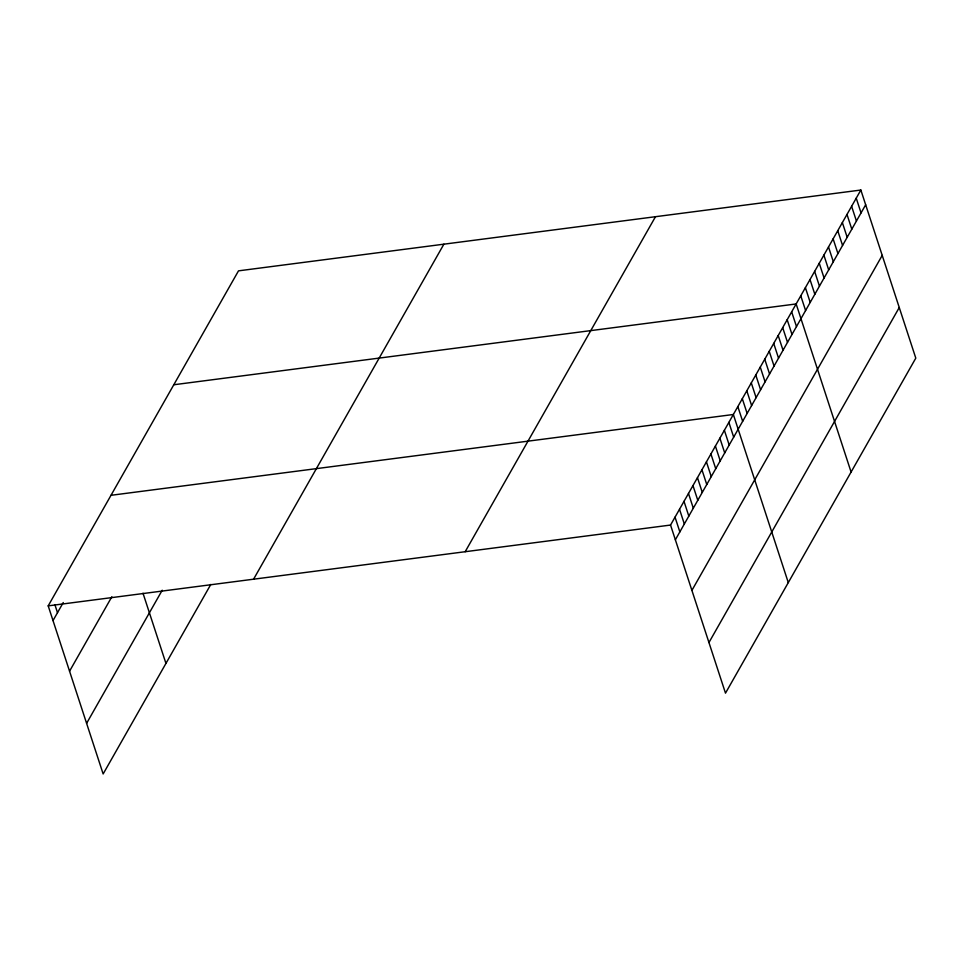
<?xml version="1.0" encoding="UTF-8"?>
<svg xmlns="http://www.w3.org/2000/svg" width="964" height="964" viewBox="0 0 964 964"><rect width="100%" height="100%" fill="white"/><g stroke="black" fill="none" stroke-linecap="round" stroke-linejoin="round"><path stroke-width="1.45" d="M210.803 584.437L103.148 773.959L48.2 605.862L238.506 270.848L860.852 190.041L915.8 358.138L725.494 693.152L670.546 525.055L860.852 190.041M53.008 620.587L63.263 602.536M69.553 671.209L111.848 596.752M86.603 723.349L162.217 590.233M253.58 579.195L443.886 244.181M465.178 551.721L655.484 216.707M675.366 539.78L865.672 204.766M691.899 590.402L882.217 255.376M708.95 642.542L899.255 307.528M173.809 384.757L796.156 303.949L851.091 472.047M111.005 495.303L733.351 414.496L788.287 582.593M48.2 605.862L670.546 525.055M856.237 198.174L861.045 212.899M851.61 206.308L856.43 221.033M846.995 214.442L851.802 229.179M842.367 222.588L847.187 237.313M837.752 230.721L842.56 245.446M833.125 238.855L837.945 253.58M828.51 246.989L833.318 261.714M823.883 255.123L828.691 269.86M819.255 263.268L824.075 277.993M814.64 271.402L819.448 286.127M810.013 279.536L814.833 294.261M805.398 287.67L810.206 302.395M800.771 295.803L805.591 310.541M791.661 311.842L796.481 326.567M787.178 319.735L791.998 334.46M782.696 327.639L787.504 342.365M778.213 335.532L783.021 350.257M773.718 343.425L778.538 358.15M769.236 351.33L774.056 366.055M764.753 359.223L769.561 373.948M760.271 367.115L765.079 381.84M755.776 375.02L760.596 389.745M751.293 382.913L756.101 397.638M746.811 390.806L751.619 405.543M742.316 398.71L747.136 413.436M737.834 406.603L742.654 421.328M728.868 422.401L733.676 437.126M724.374 430.293L729.194 445.019M719.891 438.186L724.711 452.923M715.409 446.091L720.216 460.816M710.926 453.984L715.734 468.709M706.431 461.877L711.251 476.614M701.949 469.781L706.757 484.506M697.466 477.674L702.274 492.399M692.971 485.579L697.791 500.304M688.489 493.472L693.309 508.197M684.006 501.364L688.814 516.089M679.524 509.269L684.332 523.994M675.029 517.162L679.849 531.887M143.009 593.234L165.941 663.401M54.876 604.657L57.503 612.694"/></g></svg>
